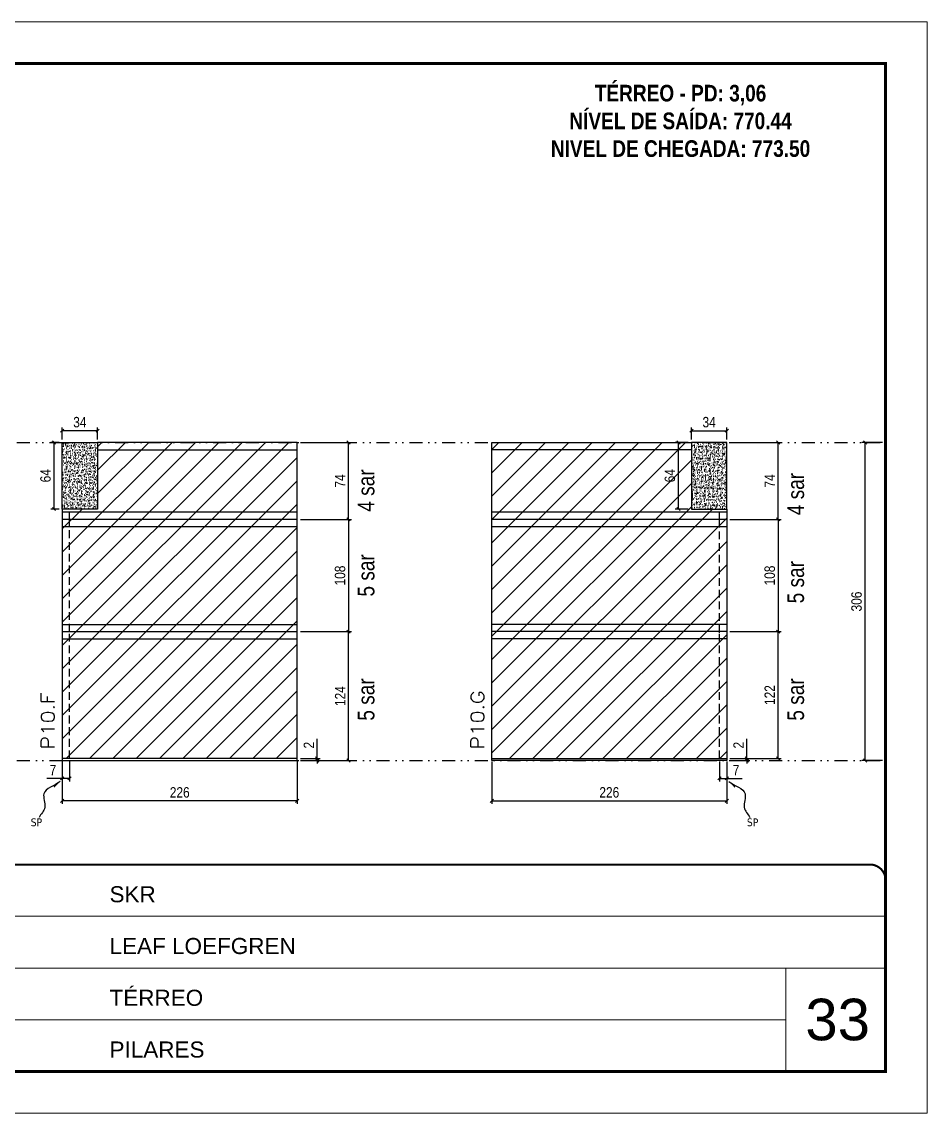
# Model space of a CAD drawing. Extents: x 14400 to 27878, y -21631 to 6985.
# Drawn here: x 15028 to 15898, y -3254 to -2204 of the extents above; entities that cross this region are included whole.
import ezdxf

# ---------------------------------------------------------------- set-up
doc = ezdxf.new("R2010")
doc.units = 0
for name, pattern in [('CONTINUO', [0]), ('DASHED', [0.75, 0.5, -0.25]), ('DIVIDE2', [0.625, 0.25, -0.125, 0, -0.125, 0, -0.125]), ('HIDDEN', [0.375, 0.25, -0.125])]:
    doc.linetypes.add(name, pattern=pattern)
for name, color, linetype, lineweight in [('CARIMBO', 255, 'Continuous', 9), ('Folhas', 255, 'Continuous', 9), ('Hachura', 251, 'Continuous', 9), ('SARRAFO DE PRESSAO', 251, 'DASHED', 9), ('Texto Seção', 7, 'Continuous', 15)]:
    doc.layers.add(name, color=color, linetype=linetype, lineweight=lineweight)
for name, color, linetype in [('COTA', 241, 'Continuous'), ('NOMENCLATURA', 7, 'Continuous'), ('Nível', 160, 'Continuous'), ('Painéis', 200, 'Continuous'), ('SARR_2.2x7', 40, 'Continuous'), ('Sarrafo de Pressão', 42, 'HIDDEN'), ('texto', 7, 'Continuous')]:
    doc.layers.add(name, color=color, linetype=linetype)
doc.styles.add('ARIAL', font='arial.ttf')
doc.styles.add('ARIAL_NARROW', font='ARIALN.TTF', dxfattribs={"height": 0.2})
doc.styles.add('COTA TECNICA', font='techl___.ttf', dxfattribs={"height": 10})
doc.styles.add('COTA TECNICA-50', font='techl___.ttf', dxfattribs={"height": 10})
doc.styles.add('REGUA-120', font='ROMANS.shx', dxfattribs={"height": 15})
doc.styles.add('ROMANC', font='techb___.ttf', dxfattribs={"height": 2.5})
doc.styles.get("Standard").update_dxf_attribs({"font": 'arial.ttf'})
doc.dimstyles.new('COTA PAINEL-50', dxfattribs={"dimtxt": 10, "dimasz": 3, "dimexe": 3, "dimexo": 3, "dimgap": 3, "dimtad": 1, "dimdec": 1, "dimzin": 12, "dimdsep": 46, "dimtxsty": 'COTA TECNICA-50', "dimblk1": 'OBLIQUE', "dimblk2": 'OBLIQUE', "dimsah": 1, "dimcen": 0.9, "dimclrd": 4, "dimclre": 4, "dimclrt": 240, "dimadec": 1, "dimazin": 3, "dimtfac": 1, "dimtdec": 1, "dimtmove": 0, "dimatfit": 3, "dimfxl": 1, "dimtolj": 1, "dimtzin": 12, "dimarcsym": 0})
doc.dimstyles.new('PAINEL', dxfattribs={"dimtxt": 10, "dimasz": 3, "dimexe": 3, "dimexo": 3, "dimgap": 3, "dimtad": 1, "dimdec": 1, "dimzin": 12, "dimdsep": 46, "dimtxsty": 'COTA TECNICA', "dimblk1": 'OBLIQUE', "dimblk2": 'OBLIQUE', "dimsah": 1, "dimcen": 0.9, "dimclrd": 4, "dimclre": 4, "dimclrt": 240, "dimadec": 1, "dimazin": 3, "dimtfac": 1, "dimtdec": 1, "dimtmove": 0, "dimatfit": 3, "dimfxl": 1, "dimtolj": 1, "dimtzin": 12, "dimarcsym": 0})
doc.dimstyles.get("Standard").update_dxf_attribs({"dimtxt": 0.18, "dimasz": 0.18, "dimexe": 0.18, "dimexo": 0.0625, "dimgap": 0.09, "dimtad": 0, "dimtih": 1, "dimtoh": 1, "dimdec": 4, "dimzin": 0, "dimdsep": 46, "dimtxsty": 'Standard', "dimcen": 0.09, "dimadec": 0, "dimazin": 0, "dimtfac": 1, "dimtdec": 4, "dimtofl": 0, "dimtmove": 0, "dimatfit": 3, "dimfxl": 1, "dimtolj": 1, "dimtzin": 0, "dimarcsym": 0})

# ---------------------------------------------------------------- blocks, each defined once
blk = doc.blocks.new('9999999999')
at = {"color": 30, "linetype": 'CONTINUO'}
for p, q in [((98564.6, 34379.6), (99584, 34379.6)), ((98564.6, 34329.8), (99488, 34329.8)), ((99584, 34329.8), (99488, 34329.8)), ((99488, 34329.8), (99488, 34230.2)), ((98564.6, 34280), (99488, 34280))]:
    blk.add_line(p, q, dxfattribs=at)
at = {"color": 30, "linetype": 'CONTINUO', "const_width": 2}
blk.add_lwpolyline([(99584, 34230.2), (99584, 34414.4, 0.414214), (99569, 34429.4), (98229, 34429.4, 0.414214), (98214, 34414.4), (98214, 34245.2, 0.414214), (98229, 34230.2), (99584, 34230.2)], format="xyb", dxfattribs=at)
at = {"layer": 'Folhas'}
blk.add_lwpolyline([(98139, 34190.2), (99624, 34190.2), (99624, 35240.2), (98139, 35240.2)], close=True, dxfattribs=at)
at = {"layer": 'Folhas', "color": 30, "const_width": 3}
blk.add_lwpolyline([(98214, 34230.2), (99584, 34230.2), (99584, 35200.2), (98214, 35200.2)], close=True, dxfattribs=at)
at = {"color": 7, "linetype": 'Continuous', "ltscale": 5, "style": 'ARIAL'}
for s, height, p in [('SKR', 15.48, (98837.7, 34393.1)), ('LEAF LOEFGREN', 15.483, (98837.7, 34343.3)), ('TÉRREO', 15.48, (98837.7, 34293.5)), ('PILARES', 15.48, (98837.7, 34243.7))]:
    blk.add_text(s, height=height, dxfattribs=at).set_placement(p)
blk = doc.blocks.new('_Oblique')
at = {"color": 0, "linetype": 'ByBlock', "lineweight": -2}
blk.add_line((-0.5, -0.5), (0.5, 0.5), dxfattribs=at)
blk = doc.blocks.new('*D1205')
at = {"layer": 'COTA', "color": 4, "lineweight": -2, "transparency": 16777216}
for p, q in [((15066.7, -2915.6), (15066.7, -2956.4)), ((15292.7, -2915.6), (15292.7, -2956.4)), ((15292.7, -2953.4), (15066.7, -2953.4))]:
    blk.add_line(p, q, dxfattribs=at)
at = {"layer": 'Defpoints', "color": 0, "transparency": 16777216}
for p in [(15066.7, -2912.6), (15292.7, -2912.6), (15066.7, -2953.4)]:
    blk.add_point(p, dxfattribs=at)
at = {"layer": 'COTA', "color": 4, "lineweight": -2, "transparency": 16777216, "xscale": 3, "yscale": 3, "zscale": 3, "rotation": 180}
blk.add_blockref('_Oblique', (15066.7, -2953.4), dxfattribs=at)
at = {"layer": 'COTA', "color": 4, "lineweight": -2, "transparency": 16777216, "xscale": 3, "yscale": 3, "zscale": 3}
blk.add_blockref('_Oblique', (15292.7, -2953.4), dxfattribs=at)
at = {"layer": 'COTA', "color": 240, "transparency": 16777216, "insert": (15179.7, -2945.3), "char_height": 10, "attachment_point": 5, "style": 'COTA TECNICA'}
blk.add_mtext('\\A1;226', dxfattribs=at)
blk = doc.blocks.new('*D1206')
at = {"layer": 'COTA', "color": 4, "lineweight": -2, "transparency": 16777216}
for p, q in [((15066.7, -2917.6), (15066.7, -2934.8)), ((15073.7, -2915.6), (15073.7, -2934.8)), ((15066.7, -2931.8), (15051.9, -2931.8)), ((15073.7, -2931.8), (15066.7, -2931.8))]:
    blk.add_line(p, q, dxfattribs=at)
at = {"layer": 'Defpoints', "color": 0, "transparency": 16777216}
for p in [(15066.7, -2914.6), (15073.7, -2912.6), (15066.7, -2931.8)]:
    blk.add_point(p, dxfattribs=at)
at = {"layer": 'COTA', "color": 4, "lineweight": -2, "transparency": 16777216, "xscale": 3, "yscale": 3, "zscale": 3, "rotation": 180}
blk.add_blockref('_Oblique', (15066.7, -2931.8), dxfattribs=at)
at = {"layer": 'COTA', "color": 4, "lineweight": -2, "transparency": 16777216, "xscale": 3, "yscale": 3, "zscale": 3}
blk.add_blockref('_Oblique', (15073.7, -2931.8), dxfattribs=at)
at = {"layer": 'COTA', "color": 240, "transparency": 16777216, "insert": (15057.8, -2923.8), "char_height": 10, "attachment_point": 5, "style": 'COTA TECNICA-50'}
blk.add_mtext('\\A1;7', dxfattribs=at)
blk = doc.blocks.new('*D1207')
at = {"layer": 'COTA', "color": 4, "lineweight": -2, "transparency": 16777216}
for p, q in [((15311.9, -2912.6), (15311.9, -2893.8)), ((15295.7, -2912.6), (15314.9, -2912.6)), ((15295.7, -2914.6), (15314.9, -2914.6)), ((15311.9, -2914.6), (15311.9, -2912.6)), ((15311.9, -2914.6), (15311.9, -2917.6))]:
    blk.add_line(p, q, dxfattribs=at)
at = {"layer": 'Defpoints', "color": 0, "transparency": 16777216}
for p in [(15292.7, -2912.6), (15292.7, -2914.6), (15311.9, -2914.6)]:
    blk.add_point(p, dxfattribs=at)
at = {"layer": 'COTA', "color": 4, "lineweight": -2, "transparency": 16777216, "xscale": 3, "yscale": 3, "zscale": 3}
for p, rotation in [((15311.9, -2912.6), 270), ((15311.9, -2914.6), 90)]:
    blk.add_blockref('_Oblique', p, dxfattribs=dict(at, rotation=rotation))
at = {"layer": 'COTA', "color": 240, "transparency": 16777216, "insert": (15303.9, -2899.8), "char_height": 10, "attachment_point": 5, "rotation": 90, "style": 'COTA TECNICA-50'}
blk.add_mtext('\\A1;2', dxfattribs=at)
blk = doc.blocks.new('*D1215')
at = {"layer": 'COTA', "color": 4, "linetype": 'ByBlock', "lineweight": -2, "transparency": 16777216}
for p, q in [((15295.7, -2790.6), (15345, -2790.6)), ((15342, -2914.6), (15342, -2790.6)), ((15295.7, -2914.6), (15345, -2914.6))]:
    blk.add_line(p, q, dxfattribs=at)
at = {"layer": 'Defpoints', "color": 0, "linetype": 'ByBlock', "transparency": 16777216}
for p in [(15292.7, -2790.6), (15342, -2790.6), (15292.7, -2914.6)]:
    blk.add_point(p, dxfattribs=at)
at = {"layer": 'COTA', "color": 4, "linetype": 'ByBlock', "lineweight": -2, "transparency": 16777216, "xscale": 3, "yscale": 3, "zscale": 3}
for p, rotation in [((15342, -2790.6), 90), ((15342, -2914.6), 270)]:
    blk.add_blockref('_Oblique', p, dxfattribs=dict(at, rotation=rotation))
at = {"layer": 'COTA', "color": 240, "linetype": 'ByBlock', "transparency": 16777216, "insert": (15334, -2852.6), "char_height": 10, "attachment_point": 5, "rotation": 90, "style": 'COTA TECNICA'}
blk.add_mtext('\\A1;124', dxfattribs=at)
blk = doc.blocks.new('*D1216')
at = {"layer": 'COTA', "color": 4, "linetype": 'ByBlock', "lineweight": -2, "transparency": 16777216}
for p, q in [((15295.7, -2790.6), (15345, -2790.6)), ((15342, -2914.6), (15342, -2790.6)), ((15295.7, -2914.6), (15345, -2914.6))]:
    blk.add_line(p, q, dxfattribs=at)
at = {"layer": 'Defpoints', "color": 0, "linetype": 'ByBlock', "transparency": 16777216}
for p in [(15292.7, -2790.6), (15342, -2790.6), (15292.7, -2914.6)]:
    blk.add_point(p, dxfattribs=at)
at = {"layer": 'COTA', "color": 4, "linetype": 'ByBlock', "lineweight": -2, "transparency": 16777216, "xscale": 3, "yscale": 3, "zscale": 3}
for p, rotation in [((15342, -2790.6), 90), ((15342, -2914.6), 270)]:
    blk.add_blockref('_Oblique', p, dxfattribs=dict(at, rotation=rotation))
at = {"layer": 'COTA', "color": 240, "linetype": 'ByBlock', "transparency": 16777216, "insert": (15334, -2852.6), "char_height": 10, "attachment_point": 5, "rotation": 90, "style": 'COTA TECNICA'}
blk.add_mtext('\\A1;124', dxfattribs=at)
blk = doc.blocks.new('*D1222')
at = {"layer": 'COTA', "color": 4, "lineweight": -2, "transparency": 16777216}
for p, q in [((15063.7, -2608.6), (15055.8, -2608.6)), ((15058.8, -2608.6), (15058.8, -2672.6)), ((15063.7, -2672.6), (15055.8, -2672.6))]:
    blk.add_line(p, q, dxfattribs=at)
at = {"layer": 'Defpoints', "color": 0, "transparency": 16777216}
for p in [(15066.7, -2608.6), (15058.8, -2672.6), (15066.7, -2672.6)]:
    blk.add_point(p, dxfattribs=at)
at = {"layer": 'COTA', "color": 4, "lineweight": -2, "transparency": 16777216, "xscale": 3, "yscale": 3, "zscale": 3}
for p, rotation in [((15058.8, -2608.6), 90), ((15058.8, -2672.6), 270)]:
    blk.add_blockref('_Oblique', p, dxfattribs=dict(at, rotation=rotation))
at = {"layer": 'COTA', "color": 240, "transparency": 16777216, "insert": (15050.7, -2640.6), "char_height": 10, "attachment_point": 5, "rotation": 90, "style": 'COTA TECNICA'}
blk.add_mtext('\\A1;64', dxfattribs=at)
blk = doc.blocks.new('*D1223')
at = {"layer": 'COTA', "color": 4, "lineweight": -2, "transparency": 16777216}
for p, q in [((15066.7, -2605.6), (15066.7, -2594.3)), ((15100.7, -2597.3), (15066.7, -2597.3)), ((15100.7, -2605.6), (15100.7, -2594.3))]:
    blk.add_line(p, q, dxfattribs=at)
at = {"layer": 'Defpoints', "color": 0, "transparency": 16777216}
for p in [(15066.7, -2597.3), (15066.7, -2608.6), (15100.7, -2608.6)]:
    blk.add_point(p, dxfattribs=at)
at = {"layer": 'COTA', "color": 4, "lineweight": -2, "transparency": 16777216, "xscale": 3, "yscale": 3, "zscale": 3, "rotation": 180}
blk.add_blockref('_Oblique', (15066.7, -2597.3), dxfattribs=at)
at = {"layer": 'COTA', "color": 4, "lineweight": -2, "transparency": 16777216, "xscale": 3, "yscale": 3, "zscale": 3}
blk.add_blockref('_Oblique', (15100.7, -2597.3), dxfattribs=at)
at = {"layer": 'COTA', "color": 240, "transparency": 16777216, "insert": (15083.7, -2589.1), "char_height": 10, "attachment_point": 5, "style": 'COTA TECNICA'}
blk.add_mtext('\\A1;34', dxfattribs=at)
blk = doc.blocks.new('*D1212')
at = {"layer": 'COTA', "color": 4, "lineweight": -2, "transparency": 16777216}
for p, q in [((15479.8, -2915.6), (15479.8, -2956.4)), ((15705.8, -2915.6), (15705.8, -2956.4)), ((15479.8, -2953.4), (15705.8, -2953.4))]:
    blk.add_line(p, q, dxfattribs=at)
at = {"layer": 'Defpoints', "color": 0, "transparency": 16777216}
for p in [(15479.8, -2912.6), (15705.8, -2912.6), (15705.8, -2953.4)]:
    blk.add_point(p, dxfattribs=at)
at = {"layer": 'COTA', "color": 4, "lineweight": -2, "transparency": 16777216, "xscale": 3, "yscale": 3, "zscale": 3, "rotation": 180}
blk.add_blockref('_Oblique', (15479.8, -2953.4), dxfattribs=at)
at = {"layer": 'COTA', "color": 4, "lineweight": -2, "transparency": 16777216, "xscale": 3, "yscale": 3, "zscale": 3}
blk.add_blockref('_Oblique', (15705.8, -2953.4), dxfattribs=at)
at = {"layer": 'COTA', "color": 240, "transparency": 16777216, "insert": (15592.8, -2945.3), "char_height": 10, "attachment_point": 5, "style": 'COTA TECNICA'}
blk.add_mtext('\\A1;226', dxfattribs=at)
blk = doc.blocks.new('*D1213')
at = {"layer": 'COTA', "color": 4, "lineweight": -2, "transparency": 16777216}
for p, q in [((15698.8, -2915.6), (15698.8, -2934.8)), ((15705.8, -2917.6), (15705.8, -2934.8)), ((15698.8, -2931.8), (15705.8, -2931.8)), ((15705.8, -2931.8), (15720.5, -2931.8))]:
    blk.add_line(p, q, dxfattribs=at)
at = {"layer": 'Defpoints', "color": 0, "transparency": 16777216}
for p in [(15698.8, -2912.6), (15705.8, -2914.6), (15705.8, -2931.8)]:
    blk.add_point(p, dxfattribs=at)
at = {"layer": 'COTA', "color": 4, "lineweight": -2, "transparency": 16777216, "xscale": 3, "yscale": 3, "zscale": 3, "rotation": 180}
blk.add_blockref('_Oblique', (15698.8, -2931.8), dxfattribs=at)
at = {"layer": 'COTA', "color": 4, "lineweight": -2, "transparency": 16777216, "xscale": 3, "yscale": 3, "zscale": 3}
blk.add_blockref('_Oblique', (15705.8, -2931.8), dxfattribs=at)
at = {"layer": 'COTA', "color": 240, "transparency": 16777216, "insert": (15714.7, -2923.8), "char_height": 10, "attachment_point": 5, "style": 'COTA TECNICA-50'}
blk.add_mtext('\\A1;7', dxfattribs=at)
blk = doc.blocks.new('*D1214')
at = {"layer": 'COTA', "color": 4, "lineweight": -2, "transparency": 16777216}
for p, q in [((15725.1, -2912.6), (15725.1, -2893.8)), ((15708.8, -2912.6), (15728.1, -2912.6)), ((15708.8, -2914.6), (15728.1, -2914.6)), ((15725.1, -2914.6), (15725.1, -2912.6)), ((15725.1, -2914.6), (15725.1, -2917.6))]:
    blk.add_line(p, q, dxfattribs=at)
at = {"layer": 'Defpoints', "color": 0, "transparency": 16777216}
for p in [(15705.8, -2912.6), (15705.8, -2914.6), (15725.1, -2914.6)]:
    blk.add_point(p, dxfattribs=at)
at = {"layer": 'COTA', "color": 4, "lineweight": -2, "transparency": 16777216, "xscale": 3, "yscale": 3, "zscale": 3}
for p, rotation in [((15725.1, -2912.6), 270), ((15725.1, -2914.6), 90)]:
    blk.add_blockref('_Oblique', p, dxfattribs=dict(at, rotation=rotation))
at = {"layer": 'COTA', "color": 240, "transparency": 16777216, "insert": (15717.1, -2899.8), "char_height": 10, "attachment_point": 5, "rotation": 90, "style": 'COTA TECNICA-50'}
blk.add_mtext('\\A1;2', dxfattribs=at)
blk = doc.blocks.new('*D1224')
at = {"layer": 'COTA', "color": 4, "lineweight": -2, "transparency": 16777216}
for p, q in [((15671.8, -2605.6), (15671.8, -2594.3)), ((15671.8, -2597.3), (15705.8, -2597.3)), ((15705.8, -2605.6), (15705.8, -2594.3))]:
    blk.add_line(p, q, dxfattribs=at)
at = {"layer": 'Defpoints', "color": 0, "transparency": 16777216}
for p in [(15705.8, -2597.3), (15671.8, -2608.6), (15705.8, -2608.6)]:
    blk.add_point(p, dxfattribs=at)
at = {"layer": 'COTA', "color": 4, "lineweight": -2, "transparency": 16777216, "xscale": 3, "yscale": 3, "zscale": 3, "rotation": 180}
blk.add_blockref('_Oblique', (15671.8, -2597.3), dxfattribs=at)
at = {"layer": 'COTA', "color": 4, "lineweight": -2, "transparency": 16777216, "xscale": 3, "yscale": 3, "zscale": 3}
blk.add_blockref('_Oblique', (15705.8, -2597.3), dxfattribs=at)
at = {"layer": 'COTA', "color": 240, "transparency": 16777216, "insert": (15688.8, -2589.1), "char_height": 10, "attachment_point": 5, "style": 'COTA TECNICA'}
blk.add_mtext('\\A1;34', dxfattribs=at)
blk = doc.blocks.new('*D1225')
at = {"layer": 'COTA', "color": 4, "lineweight": -2, "transparency": 16777216}
for p, q in [((15708.8, -2790.6), (15758.2, -2790.6)), ((15755.2, -2912.6), (15755.2, -2790.6)), ((15708.8, -2912.6), (15758.2, -2912.6))]:
    blk.add_line(p, q, dxfattribs=at)
at = {"layer": 'Defpoints', "color": 0, "transparency": 16777216}
for p in [(15705.8, -2790.6), (15755.2, -2790.6), (15705.8, -2912.6)]:
    blk.add_point(p, dxfattribs=at)
at = {"layer": 'COTA', "color": 4, "lineweight": -2, "transparency": 16777216, "xscale": 3, "yscale": 3, "zscale": 3}
for p, rotation in [((15755.2, -2790.6), 90), ((15755.2, -2912.6), 270)]:
    blk.add_blockref('_Oblique', p, dxfattribs=dict(at, rotation=rotation))
at = {"layer": 'COTA', "color": 240, "transparency": 16777216, "insert": (15747.1, -2851.6), "char_height": 10, "attachment_point": 5, "rotation": 90, "style": 'COTA TECNICA'}
blk.add_mtext('\\A1;122', dxfattribs=at)
blk = doc.blocks.new('*D1226')
at = {"layer": 'COTA', "color": 4, "lineweight": -2, "transparency": 16777216}
for p, q in [((15668.8, -2608.6), (15656.3, -2608.6)), ((15659.3, -2672.6), (15659.3, -2608.6)), ((15668.8, -2672.6), (15656.3, -2672.6))]:
    blk.add_line(p, q, dxfattribs=at)
at = {"layer": 'Defpoints', "color": 0, "transparency": 16777216}
for p in [(15659.3, -2608.6), (15671.8, -2608.6), (15671.8, -2672.6)]:
    blk.add_point(p, dxfattribs=at)
at = {"layer": 'COTA', "color": 4, "lineweight": -2, "transparency": 16777216, "xscale": 3, "yscale": 3, "zscale": 3}
for p, rotation in [((15659.3, -2608.6), 90), ((15659.3, -2672.6), 270)]:
    blk.add_blockref('_Oblique', p, dxfattribs=dict(at, rotation=rotation))
at = {"layer": 'COTA', "color": 240, "transparency": 16777216, "insert": (15651.1, -2640.6), "char_height": 10, "attachment_point": 5, "rotation": 90, "style": 'COTA TECNICA'}
blk.add_mtext('\\A1;64', dxfattribs=at)
blk = doc.blocks.new('*D1228')
at = {"layer": 'COTA', "color": 4, "lineweight": -2, "transparency": 16777216}
for p, q in [((15295.7, -2608.6), (15345, -2608.6)), ((15342, -2682.6), (15342, -2608.6)), ((15295.7, -2682.6), (15345, -2682.6))]:
    blk.add_line(p, q, dxfattribs=at)
at = {"layer": 'Defpoints', "color": 0, "transparency": 16777216}
for p in [(15292.7, -2608.6), (15342, -2608.6), (15292.7, -2682.6)]:
    blk.add_point(p, dxfattribs=at)
at = {"layer": 'COTA', "color": 4, "lineweight": -2, "transparency": 16777216, "xscale": 3, "yscale": 3, "zscale": 3}
for p, rotation in [((15342, -2608.6), 90), ((15342, -2682.6), 270)]:
    blk.add_blockref('_Oblique', p, dxfattribs=dict(at, rotation=rotation))
at = {"layer": 'COTA', "color": 240, "transparency": 16777216, "insert": (15334, -2645.6), "char_height": 10, "attachment_point": 5, "rotation": 90, "style": 'COTA TECNICA'}
blk.add_mtext('\\A1;74', dxfattribs=at)
blk = doc.blocks.new('*D1229')
at = {"layer": 'COTA', "color": 4, "lineweight": -2, "transparency": 16777216}
for p, q in [((15708.8, -2608.6), (15758.2, -2608.6)), ((15755.2, -2682.6), (15755.2, -2608.6)), ((15708.8, -2682.6), (15758.2, -2682.6))]:
    blk.add_line(p, q, dxfattribs=at)
at = {"layer": 'Defpoints', "color": 0, "transparency": 16777216}
for p in [(15705.8, -2608.6), (15755.2, -2608.6), (15705.8, -2682.6)]:
    blk.add_point(p, dxfattribs=at)
at = {"layer": 'COTA', "color": 4, "lineweight": -2, "transparency": 16777216, "xscale": 3, "yscale": 3, "zscale": 3}
for p, rotation in [((15755.2, -2608.6), 90), ((15755.2, -2682.6), 270)]:
    blk.add_blockref('_Oblique', p, dxfattribs=dict(at, rotation=rotation))
at = {"layer": 'COTA', "color": 240, "transparency": 16777216, "insert": (15747.1, -2645.6), "char_height": 10, "attachment_point": 5, "rotation": 90, "style": 'COTA TECNICA'}
blk.add_mtext('\\A1;74', dxfattribs=at)
blk = doc.blocks.new('*D1234')
at = {"layer": 'COTA', "color": 4, "lineweight": -2, "transparency": 16777216}
for p, q in [((15295.7, -2682.6), (15345, -2682.6)), ((15342, -2682.6), (15342, -2790.6)), ((15295.7, -2790.6), (15345, -2790.6))]:
    blk.add_line(p, q, dxfattribs=at)
at = {"layer": 'Defpoints', "color": 0, "transparency": 16777216}
for p in [(15292.7, -2682.6), (15292.7, -2790.6), (15342, -2790.6)]:
    blk.add_point(p, dxfattribs=at)
at = {"layer": 'COTA', "color": 4, "lineweight": -2, "transparency": 16777216, "xscale": 3, "yscale": 3, "zscale": 3}
for p, rotation in [((15342, -2682.6), 90), ((15342, -2790.6), 270)]:
    blk.add_blockref('_Oblique', p, dxfattribs=dict(at, rotation=rotation))
at = {"layer": 'COTA', "color": 240, "transparency": 16777216, "insert": (15333.9, -2736.6), "char_height": 10, "attachment_point": 5, "rotation": 90, "style": 'COTA TECNICA'}
blk.add_mtext('\\A1;108', dxfattribs=at)
blk = doc.blocks.new('*D1235')
at = {"layer": 'COTA', "color": 4, "lineweight": -2, "transparency": 16777216}
for p, q in [((15708.8, -2682.6), (15758.2, -2682.6)), ((15755.2, -2682.6), (15755.2, -2790.6)), ((15708.8, -2790.6), (15758.2, -2790.6))]:
    blk.add_line(p, q, dxfattribs=at)
at = {"layer": 'Defpoints', "color": 0, "transparency": 16777216}
for p in [(15705.8, -2682.6), (15705.8, -2790.6), (15755.2, -2790.6)]:
    blk.add_point(p, dxfattribs=at)
at = {"layer": 'COTA', "color": 4, "lineweight": -2, "transparency": 16777216, "xscale": 3, "yscale": 3, "zscale": 3}
for p, rotation in [((15755.2, -2682.6), 90), ((15755.2, -2790.6), 270)]:
    blk.add_blockref('_Oblique', p, dxfattribs=dict(at, rotation=rotation))
at = {"layer": 'COTA', "color": 240, "transparency": 16777216, "insert": (15747.1, -2736.6), "char_height": 10, "attachment_point": 5, "rotation": 90, "style": 'COTA TECNICA'}
blk.add_mtext('\\A1;108', dxfattribs=at)
blk = doc.blocks.new('*D2231')
at = {"layer": 'COTA', "color": 4, "lineweight": -2, "transparency": 16777216}
for p, q in [((15855.5, -2608.6), (15835.8, -2608.6)), ((15838.8, -2914.6), (15838.8, -2608.6)), ((15855.5, -2914.6), (15835.8, -2914.6))]:
    blk.add_line(p, q, dxfattribs=at)
at = {"layer": 'Defpoints', "color": 0, "transparency": 16777216}
for p in [(15838.8, -2608.6), (15858.5, -2608.6), (15858.5, -2914.6)]:
    blk.add_point(p, dxfattribs=at)
at = {"layer": 'COTA', "color": 4, "lineweight": -2, "transparency": 16777216, "xscale": 3, "yscale": 3, "zscale": 3}
for p, rotation in [((15838.8, -2608.6), 90), ((15838.8, -2914.6), 270)]:
    blk.add_blockref('_Oblique', p, dxfattribs=dict(at, rotation=rotation))
at = {"layer": 'COTA', "color": 240, "transparency": 16777216, "insert": (15830.6, -2761.6), "char_height": 10, "attachment_point": 5, "rotation": 90, "style": 'COTA TECNICA'}
blk.add_mtext('\\A1;306', dxfattribs=at)

msp = doc.modelspace()

# ---------------------------------------------------------------- hatches: boundary and pattern name
at = {"layer": 'COTA'}
h = msp.add_hatch(dxfattribs=at)
h.set_pattern_fill('AR-CONC', color=256, scale=0.03)
h.set_pattern_definition([(50, (-4360.7104, -2327.15), (5.4655401, -0.4781726), [0.5715, -6.2865]), (355, (-4360.7104, -2327.15), (-1.0573026, 5.7317054), [0.4572, -5.0292175]), (100.451445, (-4360.255, -2327.19), (4.4082374, 5.2535326), [0.4857003, -5.3427073]), (46.1842, (-4360.7104, -2325.626), (8.1323712, -1.2612698), [0.85725, -9.42975]), (96.635558, (-4360.033, -2325.731), (7.122124, 7.4227837), [0.7285507, -8.0140682]), (351.18415, (-4360.71, -2325.626), (7.122124, 7.4227837), [0.685799, -7.543792]), (21, (-4359.9484, -2326.007), (4.5484317, -3.0679559), [0.5715, -6.2865]), (326, (-4359.9484, -2326.007), (1.8540609, 5.525639), [0.4572, -5.0292]), (71.451445, (-4359.5693, -2326.263), (6.4024926, 2.457683), [0.4857003, -5.3426981]), (37.5, (-4360.7104, -2327.1502), (0.0926581, 2.53665117), [0, -4.96824, 0, -5.1054, 0, -5.04825]), (7.5, (-4360.7104, -2327.1502), (2.00458988, 3.00541724), [0, -2.91084, 0, -4.85394, 0, -1.92405]), (327.5, (-4362.4096, -2327.1502), (4.06771786, -0.17186232), [0, -1.905, 0, -5.9436, 0, -7.8867]), (317.5, (-4363.1716, -2327.1502), (4.44387544, 0.7627947), [0, -2.4765, 0, -3.94716, 0, -5.6007])])
h.paths.add_polyline_path([(15100.66, -2608.59), (15066.66, -2608.59), (15066.66, -2672.59), (15100.66, -2672.59)])
h = msp.add_hatch(dxfattribs=at)
h.set_pattern_fill('AR-CONC', color=256, scale=0.03)
h.set_pattern_definition([(50, (-3951.5596, -2327.15), (5.4655401, -0.4781726), [0.5715, -6.2865]), (355, (-3951.5596, -2327.15), (-1.0573026, 5.7317054), [0.4572, -5.0292175]), (100.451445, (-3951.104, -2327.19), (4.4082374, 5.2535326), [0.4857003, -5.3427073]), (46.1842, (-3951.5596, -2325.626), (8.1323712, -1.2612698), [0.85725, -9.42975]), (96.635558, (-3950.882, -2325.731), (7.122124, 7.4227837), [0.7285507, -8.0140682]), (351.18415, (-3951.5596, -2325.626), (7.122124, 7.4227837), [0.685799, -7.543792]), (21, (-3950.7976, -2326.007), (4.5484317, -3.0679559), [0.5715, -6.2865]), (326, (-3950.7976, -2326.007), (1.8540609, 5.525639), [0.4572, -5.0292]), (71.451445, (-3950.4185, -2326.263), (6.4024926, 2.457683), [0.4857003, -5.3426981]), (37.5, (-3951.5596, -2327.1502), (0.0926581, 2.53665117), [0, -4.96824, 0, -5.1054, 0, -5.04825]), (7.5, (-3951.5596, -2327.1502), (2.00458988, 3.00541724), [0, -2.91084, 0, -4.85394, 0, -1.92405]), (327.5, (-3953.2588, -2327.1502), (4.06771786, -0.17186232), [0, -1.905, 0, -5.9436, 0, -7.8867]), (317.5, (-3954.021, -2327.1502), (4.44387544, 0.7627947), [0, -2.4765, 0, -3.94716, 0, -5.6007])])
h.paths.add_polyline_path([(15671.81, -2672.59), (15705.81, -2672.59), (15705.81, -2608.59), (15671.81, -2608.59)])
at = {"layer": 'Hachura'}
h = msp.add_hatch(dxfattribs=at)
h.set_pattern_fill('ANSI31', color=256, scale=5)
h.paths.add_polyline_path([(14711.01, -2672.59), (14589.01, -2672.59), (14589.01, -2762.59), (14711.01, -2762.59)])
h.paths.add_polyline_path([(14849.01, -2672.59), (14711.01, -2672.59), (14711.01, -2762.59), (14849.01, -2762.59)])
h.paths.add_polyline_path([(14849.01, -2762.59), (14711.01, -2762.59), (14711.01, -2790.59), (14849.01, -2790.59)])
h.paths.add_polyline_path([(14711.01, -2762.59), (14589.01, -2762.59), (14589.01, -2790.59), (14711.01, -2790.59)])
h.paths.add_polyline_path([(14711.01, -2790.59), (14589.01, -2790.59), (14589.01, -2912.59), (14711.01, -2912.59)])
h.paths.add_polyline_path([(14849.01, -2790.59), (14711.01, -2790.59), (14711.01, -2912.59), (14849.01, -2912.59)])
h.paths.add_polyline_path([(15292.66, -2790.59), (15066.66, -2790.59), (15066.66, -2912.59), (15292.66, -2912.59)])
h.paths.add_polyline_path([(15292.66, -2682.59), (15066.66, -2682.59), (15066.66, -2790.59), (15292.66, -2790.59)])
h.paths.add_polyline_path([(15292.66, -2608.59), (15100.66, -2608.59), (15100.66, -2672.59), (15066.66, -2672.59), (15066.66, -2682.59), (15292.66, -2682.59)])
h.paths.add_polyline_path([(15671.81, -2608.59), (15479.81, -2608.59), (15479.81, -2682.59), (15705.81, -2682.59), (15705.81, -2672.59), (15671.81, -2672.59)])
h.paths.add_polyline_path([(15705.81, -2682.59), (15479.81, -2682.59), (15479.81, -2790.59), (15705.81, -2790.59)])
h.paths.add_polyline_path([(15705.81, -2790.59), (15479.81, -2790.59), (15479.81, -2912.59), (15705.81, -2912.59)])

# ---------------------------------------------------------------- linework, layer by layer
at = {"layer": 'COTA'}
for p, q in [((15066.66, -2672.59), (15066.66, -2608.59)), ((15066.66, -2608.59), (15100.66, -2608.59)), ((15705.81, -2608.59), (15671.81, -2608.59)), ((15705.81, -2672.59), (15705.81, -2608.59))]:
    msp.add_line(p, q, dxfattribs=at)
at = {"layer": 'Nível', "color": 4, "linetype": 'DIVIDE2', "ltscale": 50}
for p, q in [((14488.47, -2608.59), (15858.47, -2608.59)), ((14488.47, -2914.59), (15858.47, -2914.59))]:
    msp.add_line(p, q, dxfattribs=at)
at = {"layer": 'Painéis'}
for p, q in [((15292.66, -2608.59), (15100.66, -2608.59)), ((15100.66, -2608.59), (15100.66, -2672.59)), ((15292.66, -2912.59), (15292.66, -2608.59)), ((15479.81, -2912.59), (15479.81, -2608.59)), ((15479.81, -2608.59), (15671.81, -2608.59)), ((15671.81, -2608.59), (15671.81, -2672.59)), ((15066.66, -2672.59), (15066.66, -2912.59)), ((15100.66, -2672.59), (15066.66, -2672.59)), ((15671.81, -2672.59), (15705.81, -2672.59)), ((15705.81, -2672.59), (15705.81, -2912.59)), ((15292.66, -2682.59), (15066.66, -2682.59)), ((15705.81, -2682.59), (15479.81, -2682.59)), ((15066.66, -2790.59), (15292.66, -2790.59)), ((15705.81, -2790.59), (15479.81, -2790.59))]:
    msp.add_line(p, q, dxfattribs=at)
for points in [[(15292.66, -2912.59), (15066.66, -2912.59), (15066.66, -2914.59), (15292.66, -2914.59)], [(15479.81, -2912.59), (15705.81, -2912.59), (15705.81, -2914.59), (15479.81, -2914.59)]]:
    msp.add_lwpolyline(points, close=True, dxfattribs=at)
at = {"layer": 'SARR_2.2x7'}
for p, q in [((15100.66, -2615.59), (15292.66, -2615.59)), ((15671.81, -2615.59), (15479.81, -2615.59)), ((15292.66, -2675.59), (15066.66, -2675.59)), ((15705.81, -2675.59), (15479.81, -2675.59)), ((15292.66, -2689.59), (15066.66, -2689.59)), ((15705.81, -2689.59), (15479.81, -2689.59)), ((15066.66, -2783.59), (15292.66, -2783.59)), ((15705.81, -2783.59), (15479.81, -2783.59)), ((15066.66, -2797.59), (15292.66, -2797.59)), ((15705.81, -2797.59), (15479.81, -2797.59))]:
    msp.add_line(p, q, dxfattribs=at)
at = {"layer": 'Sarrafo de Pressão', "ltscale": 30}
for p, q in [((15073.66, -2682.59), (15073.66, -2672.59)), ((15698.81, -2682.59), (15698.81, -2672.59)), ((15073.66, -2790.59), (15073.66, -2682.59)), ((15698.81, -2791.59), (15698.81, -2682.59)), ((15073.66, -2912.59), (15073.66, -2790.59)), ((15698.81, -2912.59), (15698.81, -2790.59))]:
    msp.add_line(p, q, dxfattribs=at)

# ---------------------------------------------------------------- block references
at = {"layer": 'SARRAFO DE PRESSAO', "color": 6, "linetype": 'ByBlock'}
msp.add_blockref('9999999999', (-83725.51, -37444.08), dxfattribs=at)

# ---------------------------------------------------------------- texts
at = {"layer": 'CARIMBO', "style": 'ARIAL'}
msp.add_text('33', height=40, dxfattribs=at).set_placement((15781.33, -3183.73))
at = {"layer": 'NOMENCLATURA', "style": 'ARIAL_NARROW'}
for s, p in [('4 sar', (15366.9, -2675.22)), ('4 sar', (15780.05, -2678.59)), ('5 sar', (15366.9, -2756.84)), ('5 sar', (15780.05, -2763.38)), ('5 sar', (15366.9, -2876.27)), ('5 sar', (15780.05, -2876.27))]:
    msp.add_text(s, height=16, rotation=90, dxfattribs=at).set_placement(p)
at = {"layer": 'NOMENCLATURA', "color": 2, "insert": (15661.31, -2237.81), "char_height": 16, "attachment_point": 2, "style": 'ROMANC'}
msp.add_mtext_dynamic_manual_height_columns('\\PTÉRREO - PD: 3,06\\PNÍVEL DE SAÍDA: 770.44\\PNIVEL DE CHEGADA: 773.50', width=432.3511, gutter_width=1, heights=[0], dxfattribs=at)
at = {"layer": 'texto', "color": 0, "char_height": 7.5, "attachment_point": 5}
for insert in [(15041.88, -2974.08), (15730.59, -2974.08)]:
    msp.add_mtext('{\\fTahoma|b0|i0|c0|p34;\\C4;SP}', dxfattribs=dict(at, insert=insert))
at = {"layer": 'Texto Seção', "style": 'REGUA-120', "width": 1.1}
for s, p in [('P10.F', (15059.41, -2903.83)), ('P10.G', (15472.56, -2903.83))]:
    msp.add_text(s, height=13, rotation=90, dxfattribs=at).set_placement(p)

# ---------------------------------------------------------------- dimensions: what is measured, and where the dimension line sits
at = {"layer": 'COTA'}
for base, p1, p2, dimstyle, picture, middle in [((15066.66, -2597.35), (15100.66, -2608.59), (15066.66, -2608.59), 'PAINEL', '*D1223', (15083.66, -2589.13)), ((15705.81, -2931.83), (15698.81, -2912.59), (15705.81, -2914.59), 'COTA PAINEL-50', '*D1213', (15714.68, -2923.76))]:
    dim = msp.add_linear_dim(base=base, p1=p1, p2=p2, dimstyle=dimstyle, dxfattribs=at)
    dim.commit()
    dim.dimension.update_dxf_attribs({"geometry": picture, "text_midpoint": middle})
for base, p1, p2, angle, dimstyle, picture, middle in [((15705.81, -2597.35), (15671.81, -2608.59), (15705.81, -2608.59), 180, 'PAINEL', '*D1224', (15688.81, -2589.13)), ((15058.8, -2672.59), (15066.66, -2608.59), (15066.66, -2672.59), 90, 'PAINEL', '*D1222', (15050.69, -2640.59)), ((15342.03, -2608.59), (15292.66, -2682.59), (15292.66, -2608.59), 90, 'PAINEL', '*D1228', (15333.95, -2645.59)), ((15659.25, -2608.59), (15671.81, -2672.59), (15671.81, -2608.59), 90, 'PAINEL', '*D1226', (15651.15, -2640.59)), ((15755.18, -2608.59), (15705.81, -2682.59), (15705.81, -2608.59), 90, 'PAINEL', '*D1229', (15747.1, -2645.59)), ((15838.83, -2608.59), (15858.47, -2914.59), (15858.47, -2608.59), 90, 'PAINEL', '*D2231', (15830.61, -2761.59)), ((15342.03, -2790.59), (15292.66, -2682.59), (15292.66, -2790.59), 90, 'PAINEL', '*D1234', (15333.9, -2736.59)), ((15755.18, -2790.59), (15705.81, -2682.59), (15705.81, -2790.59), 90, 'PAINEL', '*D1235', (15747.05, -2736.59)), ((15755.18, -2790.59), (15705.81, -2912.59), (15705.81, -2790.59), 90, 'PAINEL', '*D1225', (15747.12, -2851.59)), ((15066.66, -2931.83), (15073.66, -2912.59), (15066.66, -2914.59), 180, 'COTA PAINEL-50', '*D1206', (15057.79, -2923.76))]:
    dim = msp.add_linear_dim(base=base, p1=p1, p2=p2, angle=angle, dimstyle=dimstyle, dxfattribs=at)
    dim.commit()
    dim.dimension.update_dxf_attribs({"geometry": picture, "text_midpoint": middle})
at = {"layer": 'COTA', "linetype": 'ByBlock'}
for picture in ['*D1215', '*D1216']:
    dim = msp.add_aligned_dim(p1=(15292.66, -2914.59), p2=(15292.66, -2790.59), distance=-49.37, dimstyle='PAINEL', dxfattribs=at)
    dim.commit()
    dim.dimension.update_dxf_attribs({"geometry": picture, "text_midpoint": (15333.95, -2852.59)})
at = {"layer": 'COTA'}
for base, p1, p2, picture, middle in [((15311.92, -2914.59), (15292.66, -2912.59), (15292.66, -2914.59), '*D1207', (15311.92, -2899.84)), ((15725.07, -2914.59), (15705.81, -2912.59), (15705.81, -2914.59), '*D1214', (15725.07, -2899.84))]:
    dim = msp.add_linear_dim(base=base, p1=p1, p2=p2, angle=90, dimstyle='COTA PAINEL-50', dxfattribs=at)
    dim.commit()
    dim.dimension.update_dxf_attribs({"geometry": picture, "text_midpoint": middle, "dimtype": 160})
dim = msp.add_linear_dim(base=(15066.66, -2953.41), p1=(15292.66, -2912.59), p2=(15066.66, -2912.59), angle=180, dimstyle='PAINEL', override={"dimarcsym": 2}, dxfattribs=at)
dim.commit()
dim.dimension.update_dxf_attribs({"geometry": '*D1205', "text_midpoint": (15179.66, -2945.31)})
dim = msp.add_linear_dim(base=(15705.81, -2953.41), p1=(15479.81, -2912.59), p2=(15705.81, -2912.59), dimstyle='PAINEL', override={"dimarcsym": 2}, dxfattribs=at)
dim.commit()
dim.dimension.update_dxf_attribs({"geometry": '*D1212', "text_midpoint": (15592.81, -2945.31)})

# ---------------------------------------------------------------- leaders
at = {"layer": 'COTA', "path_type": 1}
for points in [[(15064.83, -2934.77), (15049.04, -2946.61), (15049.97, -2959.61), (15044.42, -2969.39)], [(15707.64, -2934.77), (15723.42, -2946.61), (15722.5, -2959.61), (15728.05, -2969.39)]]:
    msp.add_leader(points, dimstyle='Standard', override={"dimasz": 8}, dxfattribs=at)

doc.saveas('drawing.dxf')
